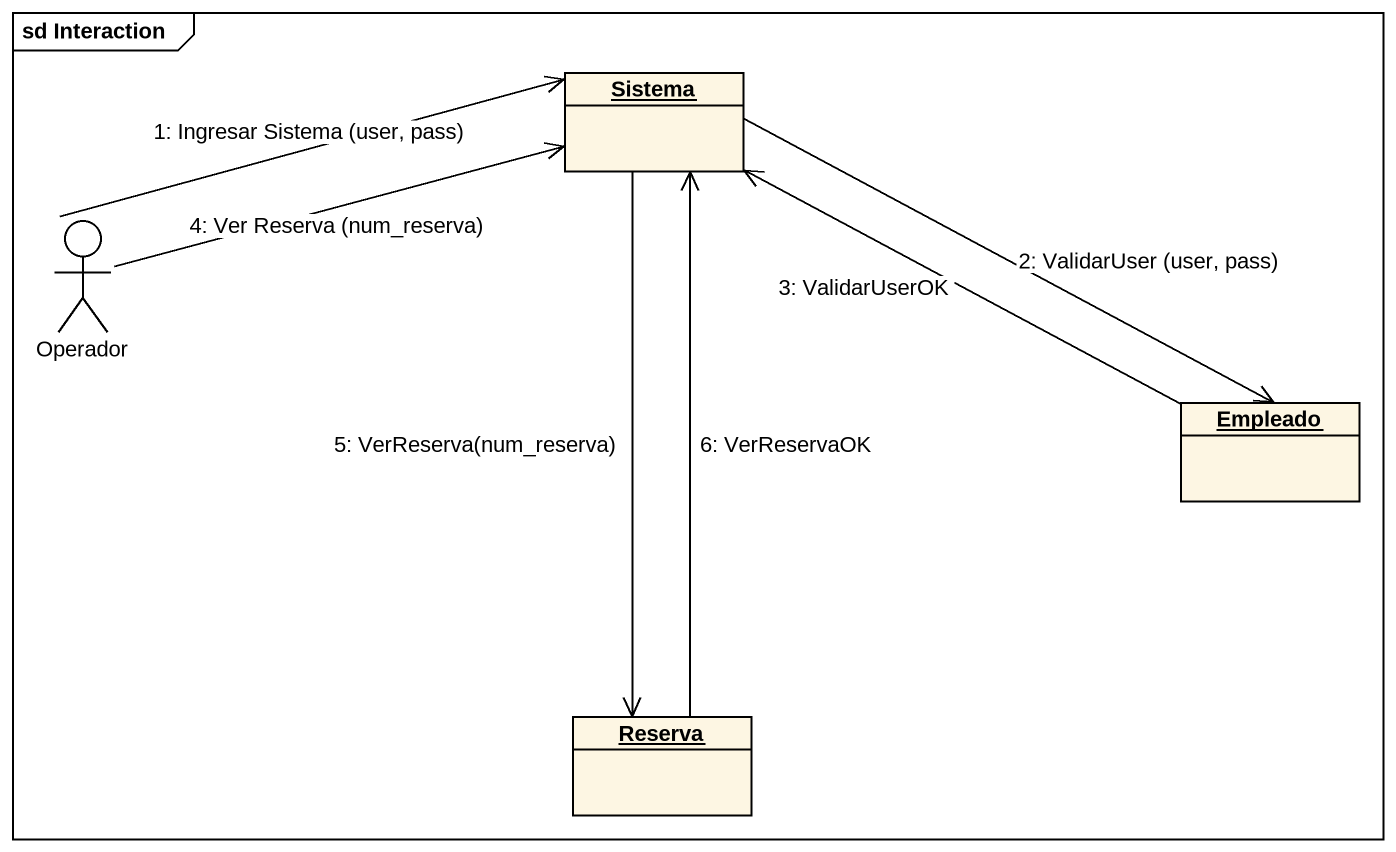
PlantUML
@startuml
mainframe sd Interaction
allowmixing
hide circle
hide empty members
object Sistema
actor Operador
object Empleado
object Reserva
Sistema -right-> Empleado : 2: ValidarUser (user, pass)
Sistema --> Reserva : 5: VerReserva(num_reserva)
Operador -right-> Sistema : 1: Ingresar Sistema (user, pass)
Operador -right-> Sistema : 4: Ver Reserva (num_reserva)
Empleado -left-> Sistema : 3: ValidarUserOK
Reserva -up-> Sistema : 6: VerReservaOK
@enduml
